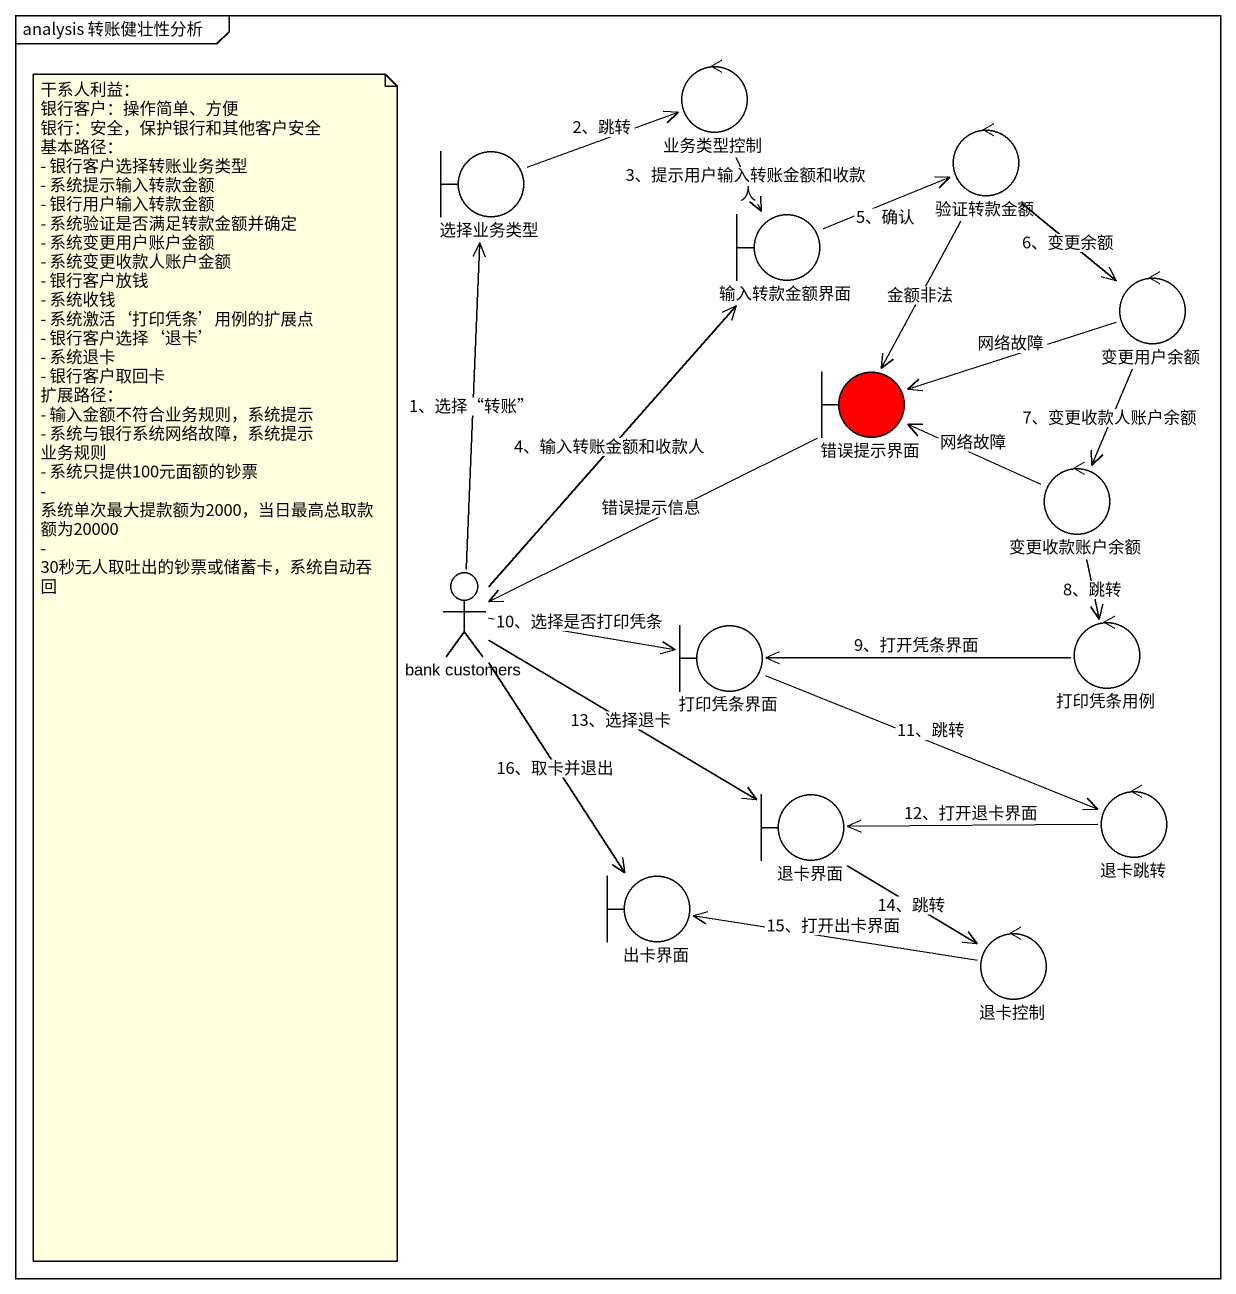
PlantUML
@startuml
mainframe analysis 转账健壮性分析
control 业务类型控制
control 验证转款金额
boundary 选择业务类型
boundary 输入转款金额界面
control 变更用户余额
boundary 错误提示界面 #FF0000
control 变更收款账户余额
actor "bank customers" as bank_customers
boundary 打印凭条界面
control 打印凭条用例
boundary 退卡界面
control 退卡跳转
boundary 出卡界面
control 退卡控制
业务类型控制 --> 输入转款金额界面 : 3、提示用户输入转账金额和收款人
验证转款金额 --> 变更用户余额 : 6、变更余额
验证转款金额 --> 错误提示界面 : 金额非法
选择业务类型 -right-> 业务类型控制 : 2、跳转
输入转款金额界面 -right-> 验证转款金额 : 5、确认
变更用户余额 -left-> 错误提示界面 : 网络故障
变更用户余额 --> 变更收款账户余额 : 7、变更收款人账户余额
变更收款账户余额 -left-> 错误提示界面 : 网络故障
变更收款账户余额 --> 打印凭条用例 : 8、跳转
bank_customers -up-> 选择业务类型 : 1、选择“转账”
bank_customers -up-> 输入转款金额界面 : 4、输入转账金额和收款人
bank_customers <-right- 错误提示界面 : 错误提示信息
bank_customers -right-> 打印凭条界面 : 10、选择是否打印凭条
bank_customers -right-> 退卡界面 : 13、选择退卡
bank_customers --> 出卡界面 : 16、取卡并退出
打印凭条界面 -right-> 退卡跳转 : 11、跳转
打印凭条用例 -left-> 打印凭条界面 : 9、打开凭条界面
退卡界面 --> 退卡控制 : 14、跳转
退卡跳转 -left-> 退卡界面 : 12、打开退卡界面
退卡控制 -left-> 出卡界面 : 15、打开出卡界面
note as N1
  干系人利益：
  银行客户：操作简单、方便
  银行：安全，保护银行和其他客户安全
  基本路径：
  - 银行客户选择转账业务类型
  - 系统提示输入转款金额
  - 银行用户输入转款金额
  - 系统验证是否满足转款金额并确定
  - 系统变更用户账户金额
  - 系统变更收款人账户金额
  - 银行客户放钱
  - 系统收钱
  - 系统激活‘打印凭条’用例的扩展点
  - 银行客户选择‘退卡’
  - 系统退卡
  - 银行客户取回卡
  扩展路径：
  - 输入金额不符合业务规则，系统提示
  - 系统与银行系统网络故障，系统提示
  业务规则
  - 系统只提供100元面额的钞票
  - 系统单次最大提款额为2000，当日最高总取款额为20000
  - 30秒无人取吐出的钞票或储蓄卡，系统自动吞回
end note
@enduml
